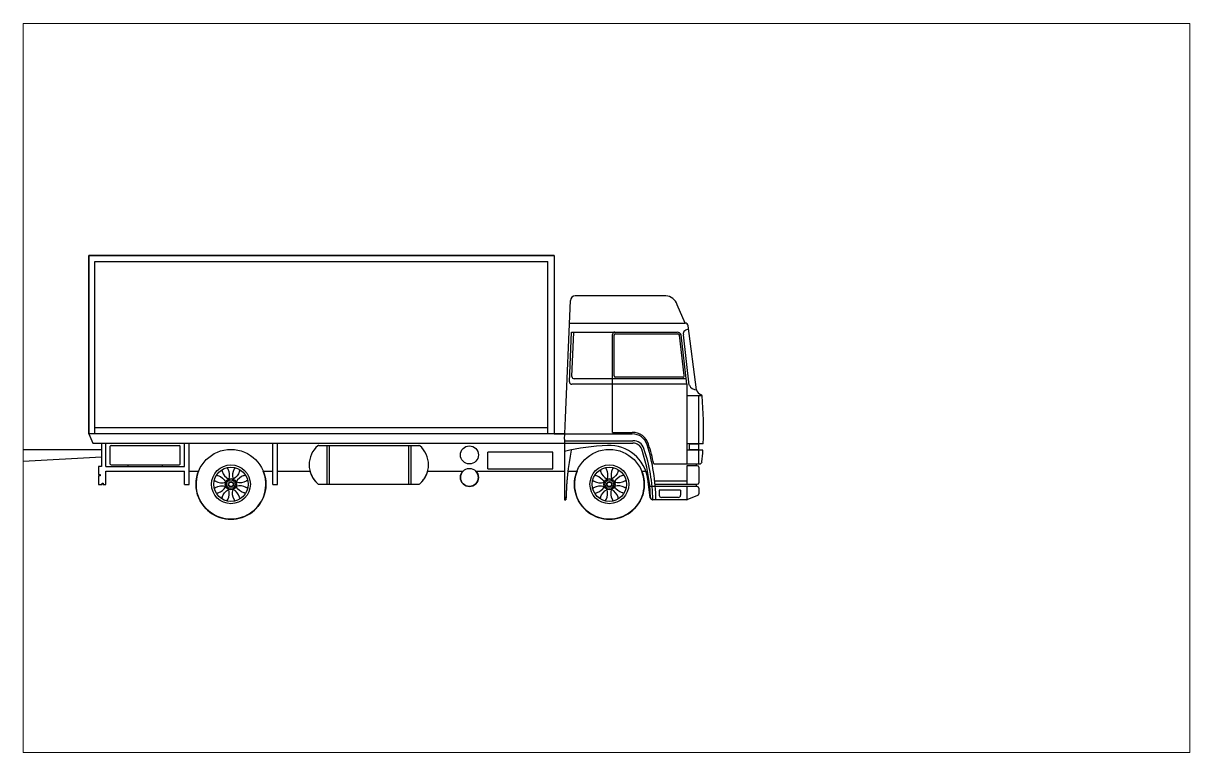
# Paper-space layout 'Layout1' of a CAD drawing. Extents: x 0 to 16, y 0 to 10.
# The model-space entities are those that its viewports show. They can reach past a viewport. Long polylines and large blocks are cut down to what shows.
import ezdxf

# ---------------------------------------------------------------- set-up
doc = ezdxf.new("R2010")
doc.units = 0
doc.header["$MEASUREMENT"] = 0
doc.layers.get('0').update_dxf_attribs({"linetype": 'CONTINUOUS'})

msp = doc.modelspace()

# ---------------------------------------------------------------- linework, layer by layer
for p, q in [((-671.2, 110), (-671.2, 340)), ((-671.2, 340), (-71.2, 340)), ((-671.2, 340), (-71.2, 340)), ((-671.2, 110), (-671.2, 340)), ((-663.2, 110), (-663.2, 332)), ((-663.2, 332), (-79.2, 332)), ((-79.2, 110), (-79.2, 332)), ((-71.2, 340), (-71.2, 110)), ((72.7, 287.7), (-44.1, 287.7)), ((72.7, 287.7), (-44.1, 287.7)), ((-56.4, 130.5), (-50.1, 282)), ((-56.4, 130.5), (-50.1, 282)), ((97.7, 252.7), (87.3, 276.3)), ((97.7, 252.7), (87.3, 276.3)), ((-51.5, 177), (-48.8, 241.1)), ((-51.3, 252.7), (97.7, 252.7)), ((-48.8, 241.1), (87.6, 241.1)), ((-48.2, 184), (-45.8, 241)), ((112.5, 166.9), (101.6, 249.3)), ((112.5, 166.9), (101.6, 249.3)), ((4.1, 111.9), (4.1, 238.1)), ((6.1, 184.9), (6.1, 237.1)), ((8.1, 239.1), (88.4, 239.1)), ((96.6, 185.2), (90.4, 237.3)), ((99.9, 173.9), (92.4, 237.4)), ((103.1, 172.7), (95.4, 237.8)), ((99.1, 180.9), (-45.2, 180.9)), ((94.6, 182.9), (8.1, 182.9)), ((99.9, 173.9), (-48.5, 173.9)), ((99.9, 173.9), (99.9, 71.3)), ((119.6, 158.8), (99.9, 158.8)), ((115.4, 71.3), (115.4, 158.8)), ((-57.5, 109.9), (-56.4, 130.5)), ((-57.5, 109.9), (-56.4, 130.5)), ((-671.2, 110), (-665.8, 98.2)), ((-671.2, 110), (-665.8, 98.2)), ((-57.5, 110), (-671.2, 110)), ((-663.2, 118), (-79.2, 118)), ((-57.8, 103.2), (-57.5, 109.9)), ((-57.5, 109.9), (29.6, 109.9)), ((4.1, 111.9), (29.6, 111.9)), ((-665.8, 98.2), (-654.9, 98.2)), ((-665.8, 98.2), (-57.8, 98.2)), ((-654.9, 98.2), (-654.9, 89.8)), ((-654.9, 98.2), (-654.9, 68)), ((-649.1, 68), (-649.1, 98.2)), ((-643.5, 71), (-643.5, 94)), ((-642.5, 95), (-554.5, 95)), ((-553.5, 71), (-553.5, 94)), ((-547.9, 68), (-547.9, 98.2)), ((-541.9, 44.6), (-541.9, 98.2)), ((-433.9, 44.6), (-433.9, 98.2)), ((-427.9, 44.6), (-427.9, 98.2)), ((-374.6, 95.2), (-245.7, 95.2)), ((-364.2, 95.2), (-364.2, 45.2)), ((-361.2, 95.2), (-361.2, 45.2)), ((-259.1, 95.2), (-259.1, 45.2)), ((-256.1, 95.2), (-256.1, 45.2)), ((-57.8, 103.2), (-57.8, 25)), ((-57.8, 101.2), (30.4, 101.2)), ((-57.8, 98.2), (30.4, 98.2)), ((121.1, 97.1), (99.9, 97.1)), ((102.9, 95.6), (102.9, 90.3)), ((114.4, 96.6), (103.9, 96.6)), ((115.4, 88.8), (115.4, 97.1)), ((121.1, 97.1), (115.4, 97.1)), ((-776.5, 89.8), (-654.9, 89.8)), ((-776.5, 89.8), (-654.9, 89.8)), ((-776.5, 73.5), (-654.9, 80.2)), ((-776.5, 73.5), (-654.9, 80.2)), ((-654.9, 80.2), (-654.9, 68)), ((-156.6, 64.8), (-156.6, 86.4)), ((-72.8, 86.4), (-156.6, 86.4)), ((-72.8, 64.8), (-72.8, 86.4)), ((120.7, 88.8), (99.9, 88.8)), ((114.4, 89.3), (103.9, 89.3)), ((120.7, 88.8), (115.4, 88.8)), ((-654.9, 68), (-658.7, 68)), ((-658.7, 68), (-658.7, 57.5)), ((-658.7, 68), (-658.7, 57.5)), ((-654.9, 68), (-658.7, 68)), ((-649.1, 68), (-547.9, 68)), ((-649.1, 44.6), (-649.1, 62)), ((-649.1, 62), (-547.9, 62)), ((-649.1, 62), (-547.9, 62)), ((-649.1, 44.6), (-649.1, 62)), ((-642.5, 70), (-554.5, 70)), ((-620.7, 70), (-620.7, 68)), ((-576.4, 70), (-576.4, 68)), ((-547.9, 44.6), (-547.9, 62)), ((-547.9, 44.6), (-547.9, 62)), ((-541.9, 44.6), (-541.9, 62)), ((-541.9, 62), (-529.6, 62)), ((-541.9, 62), (-529.6, 62)), ((-446.3, 62), (-433.9, 62)), ((-446.3, 62), (-433.9, 62)), ((-433.9, 44.6), (-433.9, 62)), ((-427.9, 44.6), (-427.9, 62)), ((-427.9, 62), (-386.1, 62)), ((-427.9, 62), (-386.1, 62)), ((-234.2, 62), (-188.7, 62)), ((-234.2, 62), (-188.7, 62)), ((-172.2, 62), (-57.8, 62)), ((-172.2, 62), (-57.8, 62)), ((-156.6, 64.8), (-72.8, 64.8)), ((-57.8, 62), (-57.8, 25)), ((-53.4, 62), (-41.7, 62)), ((-53.4, 62), (-41.7, 62)), ((41.7, 62), (47, 62)), ((41.7, 62), (47, 62)), ((57.2, 71.3), (116.5, 71.3)), ((99.9, 68.9), (99.9, 45)), ((113.4, 68.9), (99.9, 68.9)), ((112, 71.3), (116.5, 71.3)), ((112, 71.3), (112, 68.9)), ((112, 71.3), (112, 68.9)), ((113.4, 68.9), (112, 68.9)), ((115.4, 66.9), (115.4, 47)), ((115.4, 66.9), (115.4, 47)), ((-658.7, 57.5), (-656.7, 57.5)), ((-658.7, 57.5), (-656.7, 57.5)), ((-656.7, 56.1), (-658.7, 56.1)), ((-658.7, 56.1), (-658.7, 44.6)), ((-658.7, 56.1), (-658.7, 44.6)), ((-656.7, 56.1), (-658.7, 56.1)), ((-656.7, 57.5), (-656.7, 56.1)), ((-656.7, 57.5), (-656.7, 56.1)), ((-653.9, 44.6), (-653.9, 46.5)), ((-653.9, 46.5), (-652.5, 46.5)), ((-653.9, 46.5), (-652.5, 46.5)), ((-653.9, 44.6), (-653.9, 46.5)), ((-652.5, 46.5), (-652.5, 44.6)), ((-652.5, 46.5), (-652.5, 44.6)), ((-374.6, 45.2), (-245.7, 45.2)), ((-374.6, 45.2), (-245.7, 45.2)), ((52.8, 27.6), (49.6, 51.6)), ((52.8, 27.6), (49.6, 51.6)), ((58.6, 49.5), (99.9, 49.5)), ((-658.7, 44.6), (-653.9, 44.6)), ((-658.7, 44.6), (-653.9, 44.6)), ((-652.5, 44.6), (-649.1, 44.6)), ((-652.5, 44.6), (-649.1, 44.6)), ((-547.9, 44.6), (-541.9, 44.6)), ((-547.9, 44.6), (-541.9, 44.6)), ((-433.9, 44.6), (-427.9, 44.6)), ((-433.9, 44.6), (-427.9, 44.6)), ((113.4, 42), (52.2, 42)), ((59.1, 45), (113.4, 45)), ((64.3, 37.5), (64.3, 31)), ((91.8, 37.5), (64.3, 37.5)), ((91.8, 37.5), (91.8, 31)), ((99.9, 42), (99.9, 25)), ((100.5, 25.2), (114.2, 30.9)), ((100.5, 25.2), (114.2, 30.9)), ((112, 45), (113.4, 45)), ((112, 45), (112, 42)), ((112, 45), (112, 42)), ((113.4, 42), (112, 42)), ((115.4, 40), (115.4, 32.7)), ((115.4, 40), (115.4, 32.7)), ((-57.8, 25), (-56.1, 25)), ((-57.8, 25), (-56.1, 25)), ((99.7, 25), (55.7, 25)), ((99.7, 25), (55.7, 25)), ((88.8, 28), (67.3, 28))]:
    msp.add_line(p, q)
msp.add_lwpolyline([(-71.2, 340), (-671.2, 340), (-671.2, 110), (-671.2, 340), (-71.2, 340), (-71.2, 110), (-57.5, 110)])
for points in [[(102.3, 244.2, 0.540036), (95.4, 237.8, -0.084606)], [(-500, 63.3), (-498.8, 62.1), (-499.1, 61.8, 0.205207), (-490.9, 51.7, -1.723661)], [(-492.5, 66.4), (-492.5, 64.8), (-492.1, 64.8, -0.206806), (-490.8, 51.7, 1.723661)], [(-483.4, 66.4), (-483.4, 64.8), (-483.8, 64.8, 0.206806), (-485.1, 51.7, -1.723661)], [(-475.9, 63.3), (-477.1, 62.1), (-476.8, 61.8, -0.205207), (-485, 51.7, 1.723661)], [(-12, 63.3), (-10.9, 62.1), (-11.2, 61.8, 0.205207), (-2.9, 51.7, -1.723661)], [(-4.6, 66.4), (-4.6, 64.8), (-4.2, 64.8, -0.206806), (-2.9, 51.7, 1.723661)], [(4.6, 66.4), (4.6, 64.8), (4.2, 64.8, 0.206806), (2.9, 51.7, -1.723661)], [(12, 63.3), (10.9, 62.1), (11.2, 61.8, -0.205207), (2.9, 51.7, 1.723661)], [(-509.4, 49.4), (-507.7, 49.4), (-507.7, 49, 0.205207), (-494.8, 47.7, -1.723661)], [(-506.2, 57), (-505, 55.9), (-504.7, 56.2, -0.205207), (-494.6, 47.9, 1.723661)], [(-469.7, 57), (-470.9, 55.9), (-471.2, 56.2, 0.205207), (-481.2, 47.9, -1.723661)], [(-466.5, 49.4), (-468.2, 49.4), (-468.2, 49, -0.205207), (-481.1, 47.7, 1.723661)], [(-21.4, 49.4), (-19.8, 49.4), (-19.8, 49, 0.205207), (-6.8, 47.7, -1.723661)], [(-18.3, 57), (-17.1, 55.9), (-16.8, 56.2, -0.205207), (-6.7, 47.9, 1.723661)], [(18.3, 57), (17.1, 55.9), (16.8, 56.2, 0.205207), (6.7, 47.9, -1.723661)], [(21.4, 49.4), (19.8, 49.4), (19.8, 49, -0.205207), (6.8, 47.7, 1.723661)], [(-509.4, 40.6), (-507.7, 40.6), (-507.7, 41, -0.205207), (-494.8, 42.3, 1.723661)], [(-506.2, 33), (-505, 34.1), (-504.7, 33.8, 0.205207), (-494.6, 42.1, -1.723661)], [(-500, 26.7), (-498.8, 27.9), (-499.1, 28.2, -0.205207), (-490.9, 38.3, 1.723661)], [(-492.5, 23.6), (-492.5, 25.2), (-492.1, 25.2, 0.206806), (-490.8, 38.3, -1.723661)], [(-483.4, 23.6), (-483.4, 25.2), (-483.8, 25.2, -0.206806), (-485.1, 38.3, 1.723661)], [(-475.9, 26.7), (-477.1, 27.9), (-476.8, 28.2, 0.205207), (-485, 38.3, -1.723661)], [(-469.7, 33), (-470.9, 34.1), (-471.2, 33.8, -0.205207), (-481.2, 42.1, 1.723661)], [(-466.5, 40.6), (-468.2, 40.6), (-468.2, 41, 0.205207), (-481.1, 42.3, -1.723661)], [(-21.4, 40.6), (-19.8, 40.6), (-19.8, 41, -0.205207), (-6.8, 42.3, 1.723661)], [(-18.3, 33), (-17.1, 34.1), (-16.8, 33.8, 0.205207), (-6.7, 42.1, -1.723661)], [(-12, 26.7), (-10.9, 27.9), (-11.2, 28.2, -0.205207), (-2.9, 38.3, 1.723661)], [(-4.6, 23.6), (-4.6, 25.2), (-4.2, 25.2, 0.206806), (-2.9, 38.3, -1.723661)], [(4.6, 23.6), (4.6, 25.2), (4.2, 25.2, -0.206806), (2.9, 38.3, 1.723661)], [(12, 26.7), (10.9, 27.9), (11.2, 28.2, 0.205207), (2.9, 38.3, -1.723661)], [(18.3, 33), (17.1, 34.1), (16.8, 33.8, -0.205207), (6.7, 42.1, 1.723661)], [(21.4, 40.6), (19.8, 40.6), (19.8, 41, 0.205207), (6.8, 42.3, -1.723661)]]:
    msp.add_lwpolyline(points, format="xyb")
for centre, radius in [((-180.4, 82.9), 11.6), ((-487.9, 45), 45), ((0, 45), 45), ((-487.9, 45), 25), ((-487.9, 45), 22), ((-180.4, 53.8), 11.6), ((0, 45), 25), ((0, 45), 22), ((-487.9, 45), 7.31), ((-487.9, 45), 5.57), ((-487.9, 45), 3.42), ((-487.9, 45), 2.94), ((0, 45), 7.31), ((0, 45), 5.57), ((0, 45), 3.42), ((0, 45), 2.94)]:
    msp.add_circle(centre, radius)
for centre, radius, start, end in [((-44.1, 281.7), 6, 90, 177.6034), ((-44.1, 281.7), 6, 90, 177.6034), ((72.7, 272.7), 15, 13.6724, 90), ((72.7, 272.7), 15, 13.6724, 90), ((7.1, 238.1), 3, 90, 180), ((87.6, 236.1), 5, 15.6076, 90), ((97.7, 248.7), 4, 8.1387, 90), ((97.7, 248.7), 4, 8.1387, 90), ((8.1, 237.1), 2, 90, 180), ((88.4, 237.1), 2, 6.726, 90), ((-45.2, 183.9), 3, 177.6034, 270), ((8.1, 184.9), 2, 180, 270), ((94.6, 184.9), 2, 270, 6.726), ((-48.5, 176.9), 3, 177.6034, 270), ((112.2, 176.9), 10, 204.9818, 271.6752), ((121.8, 169.5), 9.71, 195.5644, 248.8732), ((121.8, 169.5), 9.71, 195.5644, 248.8732), ((117.6, 158.6), 2, 5.4192, 68.8732), ((117.6, 158.6), 2, 5.4192, 68.8732), ((-323.2, 116.8), 444.7, 357.4638, 5.4192), ((-323.2, 116.8), 444.7, 357.4638, 5.4192), ((29.6, 89.9), 22, 17.6847, 90), ((29.6, 89.9), 20, 17.6847, 90), ((-642.5, 94), 1, 90, 180), ((-554.5, 94), 1, 0, 90), ((-354.8, 70.2), 32.3, 130.678, 229.322), ((-374.6, 93.2), 2, 90, 130.678), ((-245.7, 93.2), 2, 49.322, 90), ((-265.5, 70.2), 32.3, 310.678, 49.322), ((8.1, -183.9), 279, 92.1487, 103.6649), ((0, 45), 50, 7.5716, 92.7303), ((30.4, 86.2), 15, 19.1152, 90), ((30.4, 86.2), 12, 19.1152, 90), ((-152.9, 22.6), 209, 0.6367, 19.1152), ((-181.7, 22.5), 241.8, 0.5874, 17.6847), ((-181.7, 22.5), 243.8, 11.5416, 17.6847), ((103.9, 95.6), 1, 90, 180), ((103.9, 90.3), 1, 180, 270), ((114.4, 95.6), 1, 0, 90), ((114.4, 90.3), 1, 270, 0), ((367.1, 13.1), 423.3, 169.6499, 178.3907), ((-152.9, 22.6), 206, 1.4697, 19.1152), ((-323.2, 116.8), 444.7, 354.4813, 356.3902), ((-323.2, 116.8), 444.7, 354.4813, 356.3902), ((-642.5, 71), 1, 180, 270), ((-554.5, 71), 1, 270, 0), ((-487.9, 45), 45, 157.8364, 22.1636), ((-354.8, 70.2), 32.3, 194.7017, 229.322), ((-265.5, 70.2), 32.3, 310.678, 345.2983), ((-180.4, 53.8), 11.6, 135.0592, 44.9408), ((367.1, 13.1), 423.3, 173.3717, 178.3907), ((0, 45), 45, 157.8364, 22.1636), ((0, 45), 50, 7.5716, 19.848), ((113.4, 66.9), 2, 0, 90), ((113.4, 66.9), 2, 0, 90), ((116.5, 74.3), 3, 270, 354.4813), ((116.5, 74.3), 3, 270, 354.4813), ((-374.6, 47.2), 2, 229.322, 270), ((-374.6, 47.2), 2, 229.322, 270), ((-245.7, 47.2), 2, 270, 310.678), ((-245.7, 47.2), 2, 270, 310.678), ((113.4, 47), 2, 270, 0), ((113.4, 47), 2, 270, 0), ((67.3, 31), 3, 180, 270), ((88.8, 31), 3, 270, 0), ((113.4, 40), 2, 0, 90), ((113.4, 40), 2, 0, 90), ((113.4, 32.7), 2, 292.8474, 0), ((113.4, 32.7), 2, 292.8474, 0), ((55.7, 28), 3, 187.5716, 270), ((55.7, 28), 3, 187.5716, 270), ((56.1, 28), 3, 181.4697, 270), ((99.7, 27), 2, 270, 292.8474), ((99.7, 27), 2, 270, 292.8474)]:
    msp.add_arc(centre, radius, start, end)

psp = doc.layouts.get("Layout1")

# ---------------------------------------------------------------- viewports
at = {"layer": '0'}
psp.add_viewport(center=(8, 5), size=(16, 10), view_center_point=(-3.671, 169.094), view_height=939.92929, dxfattribs=at)

doc.saveas('drawing.dxf')
